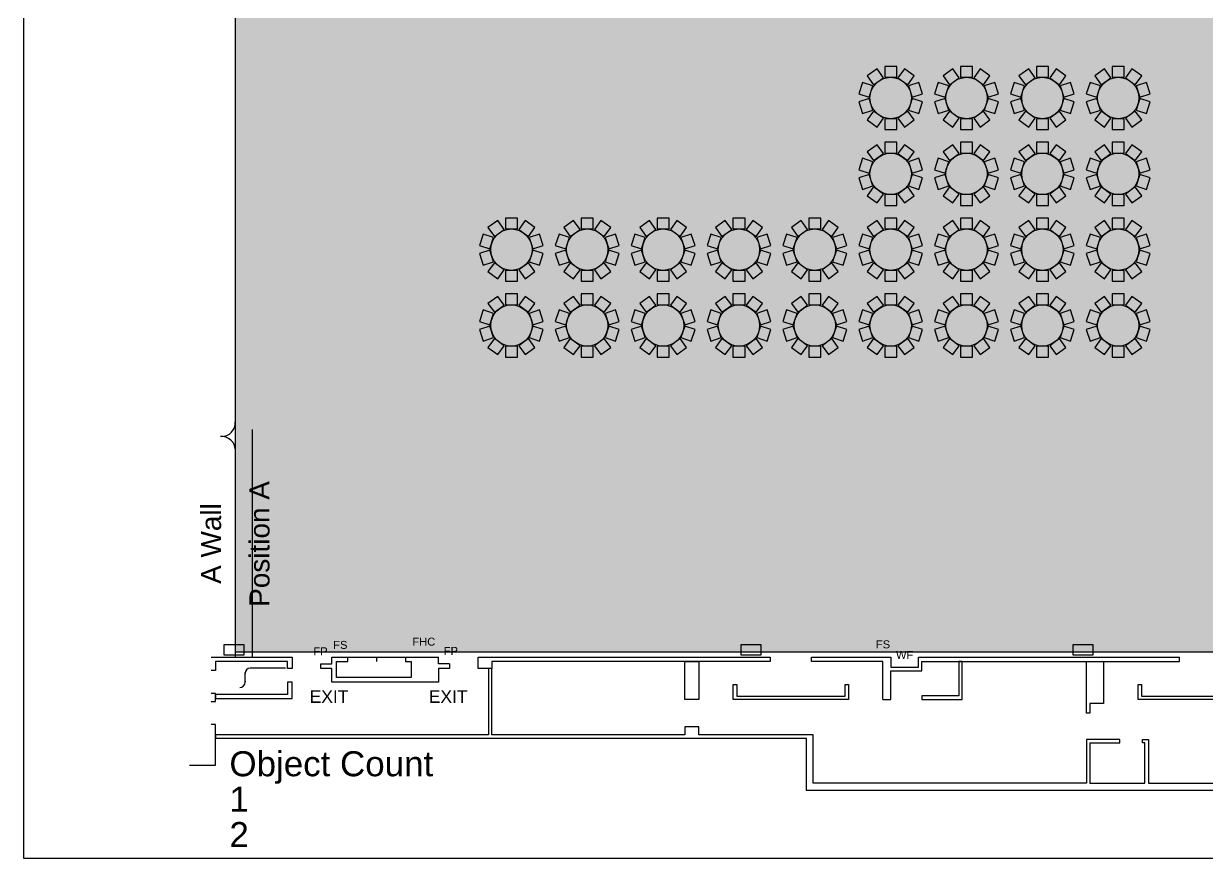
# Model space of a CAD drawing. Header units: feet. Extents: x 280 to 544, y 563 to 815.
# Drawn here: x 279.9 to 451.5, y 562.8 to 683.8 of the extents above; entities that cross this region are included whole.
import ezdxf
from ezdxf.enums import TextEntityAlignment as Align

# ---------------------------------------------------------------- set-up
doc = ezdxf.new("R2010")
doc.units = ezdxf.units.FT
doc.header["$MEASUREMENT"] = 0
for name, color, linetype in [('Background', 7, 'Continuous'), ('Border', 7, 'Continuous'), ('Building', 7, 'Continuous'), ('Layer 1', 7, 'Continuous')]:
    doc.layers.add(name, color=color, linetype=linetype)
doc.styles.add('Arial', font='Arial.ttf')

msp = doc.modelspace()

# ---------------------------------------------------------------- hatches: boundary and pattern name
at = {"layer": 'Background', "lineweight": 0, "true_color": 0xe6e6e6, "transparency": 33554687}
h = msp.add_hatch(color=254, dxfattribs=at)
h.dxf.hatch_style = 1
h.paths.add_polyline_path([(491.79, 760.88), (310.54, 760.88), (310.54, 592.71), (491.79, 592.71)])
at = {"layer": 'Layer 1', "lineweight": 0, "true_color": 0xffe599, "transparency": 33554687}
h = msp.add_hatch(color=41, dxfattribs=at)
edge = h.paths.add_edge_path(flags=0)
edge.add_ellipse((405.58, 673.05), major_axis=(3, 0), ratio=1, start_angle=0.0057, end_angle=360, ccw=False)
edge.add_line((408.58, 673.05), (408.58, 673.05))
h = msp.add_hatch(color=41, dxfattribs=at)
edge = h.paths.add_edge_path(flags=0)
edge.add_ellipse((416.58, 673.05), major_axis=(3, 0), ratio=1, start_angle=0.0057, end_angle=360, ccw=False)
edge.add_line((419.58, 673.05), (419.58, 673.05))
h = msp.add_hatch(color=41, dxfattribs=at)
edge = h.paths.add_edge_path(flags=0)
edge.add_ellipse((427.58, 673.05), major_axis=(3, 0), ratio=1, start_angle=0.0057, end_angle=360, ccw=False)
edge.add_line((430.58, 673.05), (430.58, 673.05))
h = msp.add_hatch(color=41, dxfattribs=at)
edge = h.paths.add_edge_path(flags=0)
edge.add_ellipse((438.58, 673.05), major_axis=(3, 0), ratio=1, start_angle=0.0057, end_angle=360, ccw=False)
edge.add_line((441.58, 673.05), (441.58, 673.05))
h = msp.add_hatch(color=41, dxfattribs=at)
edge = h.paths.add_edge_path(flags=0)
edge.add_ellipse((405.58, 662.05), major_axis=(3, 0), ratio=1, start_angle=0.0057, end_angle=360, ccw=False)
edge.add_line((408.58, 662.05), (408.58, 662.05))
h = msp.add_hatch(color=41, dxfattribs=at)
edge = h.paths.add_edge_path(flags=0)
edge.add_ellipse((416.58, 662.05), major_axis=(3, 0), ratio=1, start_angle=0.0057, end_angle=360, ccw=False)
edge.add_line((419.58, 662.05), (419.58, 662.05))
h = msp.add_hatch(color=41, dxfattribs=at)
edge = h.paths.add_edge_path(flags=0)
edge.add_ellipse((427.58, 662.05), major_axis=(3, 0), ratio=1, start_angle=0.0057, end_angle=360, ccw=False)
edge.add_line((430.58, 662.05), (430.58, 662.05))
h = msp.add_hatch(color=41, dxfattribs=at)
edge = h.paths.add_edge_path(flags=0)
edge.add_ellipse((438.58, 662.05), major_axis=(3, 0), ratio=1, start_angle=0.0057, end_angle=360, ccw=False)
edge.add_line((441.58, 662.05), (441.58, 662.05))
h = msp.add_hatch(color=41, dxfattribs=at)
edge = h.paths.add_edge_path(flags=0)
edge.add_ellipse((350.58, 651.05), major_axis=(3, 0), ratio=1, start_angle=0.0057, end_angle=360, ccw=False)
edge.add_line((353.58, 651.05), (353.58, 651.05))
h = msp.add_hatch(color=41, dxfattribs=at)
edge = h.paths.add_edge_path(flags=0)
edge.add_ellipse((361.58, 651.05), major_axis=(3, 0), ratio=1, start_angle=0.0057, end_angle=360, ccw=False)
edge.add_line((364.58, 651.05), (364.58, 651.05))
h = msp.add_hatch(color=41, dxfattribs=at)
edge = h.paths.add_edge_path(flags=0)
edge.add_ellipse((372.58, 651.05), major_axis=(3, 0), ratio=1, start_angle=0.0057, end_angle=360, ccw=False)
edge.add_line((375.58, 651.05), (375.58, 651.05))
h = msp.add_hatch(color=41, dxfattribs=at)
edge = h.paths.add_edge_path(flags=0)
edge.add_ellipse((383.58, 651.05), major_axis=(3, 0), ratio=1, start_angle=0.0057, end_angle=360, ccw=False)
edge.add_line((386.58, 651.05), (386.58, 651.05))
h = msp.add_hatch(color=41, dxfattribs=at)
edge = h.paths.add_edge_path(flags=0)
edge.add_ellipse((394.58, 651.05), major_axis=(3, 0), ratio=1, start_angle=0.0057, end_angle=360, ccw=False)
edge.add_line((397.58, 651.05), (397.58, 651.05))
h = msp.add_hatch(color=41, dxfattribs=at)
edge = h.paths.add_edge_path(flags=0)
edge.add_ellipse((405.58, 651.05), major_axis=(3, 0), ratio=1, start_angle=0.0057, end_angle=360, ccw=False)
edge.add_line((408.58, 651.05), (408.58, 651.05))
h = msp.add_hatch(color=41, dxfattribs=at)
edge = h.paths.add_edge_path(flags=0)
edge.add_ellipse((416.58, 651.05), major_axis=(3, 0), ratio=1, start_angle=0.0057, end_angle=360, ccw=False)
edge.add_line((419.58, 651.05), (419.58, 651.05))
h = msp.add_hatch(color=41, dxfattribs=at)
edge = h.paths.add_edge_path(flags=0)
edge.add_ellipse((427.58, 651.05), major_axis=(3, 0), ratio=1, start_angle=0.0057, end_angle=360, ccw=False)
edge.add_line((430.58, 651.05), (430.58, 651.05))
h = msp.add_hatch(color=41, dxfattribs=at)
edge = h.paths.add_edge_path(flags=0)
edge.add_ellipse((438.58, 651.05), major_axis=(3, 0), ratio=1, start_angle=0.0057, end_angle=360, ccw=False)
edge.add_line((441.58, 651.05), (441.58, 651.05))
h = msp.add_hatch(color=41, dxfattribs=at)
edge = h.paths.add_edge_path(flags=0)
edge.add_ellipse((350.58, 640.05), major_axis=(3, 0), ratio=1, start_angle=0.0057, end_angle=360, ccw=False)
edge.add_line((353.58, 640.05), (353.58, 640.05))
h = msp.add_hatch(color=41, dxfattribs=at)
edge = h.paths.add_edge_path(flags=0)
edge.add_ellipse((361.58, 640.05), major_axis=(3, 0), ratio=1, start_angle=0.0057, end_angle=360, ccw=False)
edge.add_line((364.58, 640.05), (364.58, 640.05))
h = msp.add_hatch(color=41, dxfattribs=at)
edge = h.paths.add_edge_path(flags=0)
edge.add_ellipse((372.58, 640.05), major_axis=(3, 0), ratio=1, start_angle=0.0057, end_angle=360, ccw=False)
edge.add_line((375.58, 640.05), (375.58, 640.05))
h = msp.add_hatch(color=41, dxfattribs=at)
edge = h.paths.add_edge_path(flags=0)
edge.add_ellipse((383.58, 640.05), major_axis=(3, 0), ratio=1, start_angle=0.0057, end_angle=360, ccw=False)
edge.add_line((386.58, 640.05), (386.58, 640.05))
h = msp.add_hatch(color=41, dxfattribs=at)
edge = h.paths.add_edge_path(flags=0)
edge.add_ellipse((394.58, 640.05), major_axis=(3, 0), ratio=1, start_angle=0.0057, end_angle=360, ccw=False)
edge.add_line((397.58, 640.05), (397.58, 640.05))
h = msp.add_hatch(color=41, dxfattribs=at)
edge = h.paths.add_edge_path(flags=0)
edge.add_ellipse((405.58, 640.05), major_axis=(3, 0), ratio=1, start_angle=0.0057, end_angle=360, ccw=False)
edge.add_line((408.58, 640.05), (408.58, 640.05))
h = msp.add_hatch(color=41, dxfattribs=at)
edge = h.paths.add_edge_path(flags=0)
edge.add_ellipse((416.58, 640.05), major_axis=(3, 0), ratio=1, start_angle=0.0057, end_angle=360, ccw=False)
edge.add_line((419.58, 640.05), (419.58, 640.05))
h = msp.add_hatch(color=41, dxfattribs=at)
edge = h.paths.add_edge_path(flags=0)
edge.add_ellipse((427.58, 640.05), major_axis=(3, 0), ratio=1, start_angle=0.0057, end_angle=360, ccw=False)
edge.add_line((430.58, 640.05), (430.58, 640.05))
h = msp.add_hatch(color=41, dxfattribs=at)
edge = h.paths.add_edge_path(flags=0)
edge.add_ellipse((438.58, 640.05), major_axis=(3, 0), ratio=1, start_angle=0.0057, end_angle=360, ccw=False)
edge.add_line((441.58, 640.05), (441.58, 640.05))

# ---------------------------------------------------------------- linework, layer by layer
at = {"layer": 'Background', "color": 254, "lineweight": 0, "true_color": 0xe6e6e6, "transparency": 33554687}
msp.add_lwpolyline([(491.79, 760.88), (310.54, 760.88), (310.54, 592.71), (491.79, 592.71)], close=True, dxfattribs=at)
at = {"layer": 'Background', "color": 254, "lineweight": 25, "true_color": 0xe6e6e6}
msp.add_lwpolyline([(491.79, 760.88), (310.54, 760.88), (310.54, 592.71), (491.79, 592.71)], close=True, dxfattribs=at)
at = {"layer": 'Border', "color": 18, "lineweight": 25, "true_color": 0x000000}
msp.add_lwpolyline([(279.85, 562.76), (543.85, 562.76), (543.85, 814.76), (279.85, 814.76)], close=True, dxfattribs=at)
at = {"layer": 'Building', "color": 18, "lineweight": 25, "true_color": 0x000000}
for points in [[(310.54, 760.88), (310.54, 591.97)], [(313.01, 624.96), (313.01, 591.96)], [(307.02, 591.96), (318.77, 591.96), (318.77, 590.29), (318.11, 590.29), (318.11, 591.3), (307.69, 591.3), (307.69, 590.01), (307.02, 590.01)], [(345.75, 591.96), (388.11, 591.96), (388.11, 591.3), (347.75, 591.3), (347.75, 590.3), (347.25, 590.3), (347.25, 580.67), (307.69, 580.67), (307.69, 580.17), (393.34, 580.17), (393.34, 572.64), (505.45, 572.64), (505.45, 582.4), (504.29, 582.4), (504.29, 582.06), (499.61, 582.06), (499.61, 581.56)], [(341.59, 590.96), (341.59, 590.3), (340, 590.3), (340, 588.32), (324.53, 588.32), (324.53, 590.3), (322.94, 590.3), (322.94, 590.96), (324.53, 590.96), (324.53, 591.96), (326.86, 591.96)], [(331.03, 591.96), (331.03, 591.3)], [(335.2, 591.96), (340, 591.96)], [(340, 590.96), (340, 591.96)], [(341.59, 590.96), (340, 590.96)], [(434.46, 579.5), (438.79, 579.5), (438.79, 580), (433.96, 580), (433.96, 573.64), (394.34, 573.64), (394.34, 580.67), (377.75, 580.67), (377.75, 581.82), (375.75, 581.82), (375.75, 580.67), (347.75, 580.67), (347.75, 590.3), (345.75, 590.3), (345.75, 591.96)], [(404.46, 585.82), (404.46, 591.3), (394.11, 591.3), (394.11, 591.96), (405.61, 591.96), (405.61, 590.48), (409.61, 590.48), (409.61, 591.96), (415.96, 591.96), (433.96, 591.96), (447.46, 591.96)], [(404.46, 585.82), (405.61, 585.82), (405.61, 589.98), (410.11, 589.98), (410.11, 591.3), (447.46, 591.3), (447.46, 591.96)], [(434.46, 579.5), (434.46, 573.64), (442.46, 573.64), (442.46, 579.5), (442.12, 579.5), (442.12, 580), (442.96, 580), (442.96, 573.64), (464.46, 573.64), (464.46, 579.95), (466.46, 579.95), (466.46, 573.64), (494.46, 573.64), (494.46, 591.3), (492.12, 591.3), (492.12, 591.96), (494.96, 591.96), (494.96, 590.38), (496.42, 590.38)], [(311.97, 588.3), (311.97, 589.7)], [(317.8, 590.35), (312.7, 590.35)], [(311.97, 588.47), (311.97, 588.34)], [(307.02, 585.52), (307.69, 585.52), (307.69, 586.68), (307.02, 586.68)], [(303.91, 576.28), (307.69, 576.28), (307.69, 582.18), (307.02, 582.18)]]:
    msp.add_lwpolyline(points, dxfattribs=at)
for points in [[(311.81, 592.29), (311.81, 593.72), (308.88, 593.72), (308.88, 592.29)], [(386.78, 592.29), (386.78, 593.72), (383.84, 593.72), (383.84, 592.29)], [(434.94, 592.29), (434.94, 593.72), (432, 593.72), (432, 592.29)], [(326.86, 591.3), (326.86, 591.96), (335.2, 591.96), (335.2, 591.3), (336.06, 591.3), (336.06, 588.98), (325.2, 588.98), (325.2, 591.3)], [(377.75, 591.3), (377.75, 585.8), (375.75, 585.8), (375.75, 591.3)], [(415.96, 585.82), (415.96, 591.3), (415.46, 591.3), (415.46, 586.32), (410.12, 586.32), (410.12, 585.82), (415.46, 585.82)], [(433.96, 583.83), (433.96, 591.3), (436.46, 591.3), (436.46, 585.21), (434.46, 585.21), (434.46, 583.83)], [(318.77, 588.32), (318.11, 588.32), (318.11, 586.51), (307.69, 586.51), (307.69, 585.96), (318.77, 585.96), (318.77, 588.32)], [(399.46, 585.8), (382.75, 585.8), (382.75, 587.96), (383.25, 587.96), (383.25, 586.3), (398.96, 586.3), (398.96, 587.96), (399.46, 587.96)], [(441.96, 586.3), (458.96, 586.3), (458.96, 587.96), (459.46, 587.96), (459.46, 585.8), (441.46, 585.8), (441.46, 587.96), (441.96, 587.96)]]:
    msp.add_lwpolyline(points, close=True, dxfattribs=at)
for centre, radius, start, end in [((308.54, 625.94), 2, -90, 3.37), ((308.55, 621.94), 2, 1.471, 94.841), ((312.71, 589.59), 0.75, 90, 180), ((311.22, 588.3), 0.75, -90, 0)]:
    msp.add_arc(centre, radius, start, end, dxfattribs=at)
at = {"layer": 'Layer 1', "color": 18, "lineweight": 25, "true_color": 0x000000}
for points in [[(402.18, 676.25), (403.11, 674.97), (404.53, 675.99), (403.6, 677.28)], [(404.71, 677.64), (404.71, 676.05), (406.46, 676.05), (406.46, 677.64)], [(407.57, 677.28), (406.64, 675.99), (408.05, 674.97), (408.98, 676.25)], [(413.18, 676.25), (414.11, 674.97), (415.53, 675.99), (414.6, 677.28)], [(415.71, 677.64), (415.71, 676.05), (417.46, 676.05), (417.46, 677.64)], [(418.57, 677.28), (417.64, 675.99), (419.05, 674.97), (419.98, 676.25)], [(424.18, 676.25), (425.11, 674.97), (426.53, 675.99), (425.6, 677.28)], [(426.71, 677.64), (426.71, 676.05), (428.46, 676.05), (428.46, 677.64)], [(429.57, 677.28), (428.64, 675.99), (430.05, 674.97), (430.98, 676.25)], [(435.18, 676.25), (436.11, 674.97), (437.53, 675.99), (436.6, 677.28)], [(437.71, 677.64), (437.71, 676.05), (439.46, 676.05), (439.46, 677.64)], [(440.57, 677.28), (439.64, 675.99), (441.05, 674.97), (441.98, 676.25)], [(400.95, 673.64), (402.46, 673.15), (403, 674.81), (401.49, 675.3)], [(409.67, 675.3), (408.16, 674.81), (408.71, 673.15), (410.21, 673.64)], [(411.95, 673.64), (413.46, 673.15), (414, 674.81), (412.49, 675.3)], [(420.67, 675.3), (419.16, 674.81), (419.71, 673.15), (421.21, 673.64)], [(422.95, 673.64), (424.46, 673.15), (425, 674.81), (423.49, 675.3)], [(431.67, 675.3), (430.16, 674.81), (430.71, 673.15), (432.21, 673.64)], [(433.95, 673.64), (435.46, 673.15), (436, 674.81), (434.49, 675.3)], [(442.67, 675.3), (441.16, 674.81), (441.71, 673.15), (443.21, 673.64)], [(401.49, 670.8), (403, 671.29), (402.46, 672.96), (400.95, 672.47)], [(410.21, 672.47), (408.71, 672.96), (408.16, 671.29), (409.67, 670.8)], [(412.49, 670.8), (414, 671.29), (413.46, 672.96), (411.95, 672.47)], [(421.21, 672.47), (419.71, 672.96), (419.16, 671.29), (420.67, 670.8)], [(423.49, 670.8), (425, 671.29), (424.46, 672.96), (422.95, 672.47)], [(432.21, 672.47), (430.71, 672.96), (430.16, 671.29), (431.67, 670.8)], [(434.49, 670.8), (436, 671.29), (435.46, 672.96), (433.95, 672.47)], [(443.21, 672.47), (441.71, 672.96), (441.16, 671.29), (442.67, 670.8)], [(403.6, 668.83), (404.53, 670.11), (403.11, 671.14), (402.18, 669.86)], [(408.98, 669.86), (408.05, 671.14), (406.64, 670.11), (407.57, 668.83)], [(414.6, 668.83), (415.53, 670.11), (414.11, 671.14), (413.18, 669.86)], [(419.98, 669.86), (419.05, 671.14), (417.64, 670.11), (418.57, 668.83)], [(425.6, 668.83), (426.53, 670.11), (425.11, 671.14), (424.18, 669.86)], [(430.98, 669.86), (430.05, 671.14), (428.64, 670.11), (429.57, 668.83)], [(436.6, 668.83), (437.53, 670.11), (436.11, 671.14), (435.18, 669.86)], [(441.98, 669.86), (441.05, 671.14), (439.64, 670.11), (440.57, 668.83)], [(406.46, 668.47), (406.46, 670.05), (404.71, 670.05), (404.71, 668.47)], [(417.46, 668.47), (417.46, 670.05), (415.71, 670.05), (415.71, 668.47)], [(428.46, 668.47), (428.46, 670.05), (426.71, 670.05), (426.71, 668.47)], [(439.46, 668.47), (439.46, 670.05), (437.71, 670.05), (437.71, 668.47)], [(402.18, 665.25), (403.11, 663.97), (404.53, 664.99), (403.6, 666.28)], [(404.71, 666.64), (404.71, 665.05), (406.46, 665.05), (406.46, 666.64)], [(407.57, 666.28), (406.64, 664.99), (408.05, 663.97), (408.98, 665.25)], [(413.18, 665.25), (414.11, 663.97), (415.53, 664.99), (414.6, 666.28)], [(415.71, 666.64), (415.71, 665.05), (417.46, 665.05), (417.46, 666.64)], [(418.57, 666.28), (417.64, 664.99), (419.05, 663.97), (419.98, 665.25)], [(424.18, 665.25), (425.11, 663.97), (426.53, 664.99), (425.6, 666.28)], [(426.71, 666.64), (426.71, 665.05), (428.46, 665.05), (428.46, 666.64)], [(429.57, 666.28), (428.64, 664.99), (430.05, 663.97), (430.98, 665.25)], [(435.18, 665.25), (436.11, 663.97), (437.53, 664.99), (436.6, 666.28)], [(437.71, 666.64), (437.71, 665.05), (439.46, 665.05), (439.46, 666.64)], [(440.57, 666.28), (439.64, 664.99), (441.05, 663.97), (441.98, 665.25)], [(400.95, 662.64), (402.46, 662.15), (403, 663.81), (401.49, 664.3)], [(409.67, 664.3), (408.16, 663.81), (408.71, 662.15), (410.21, 662.64)], [(411.95, 662.64), (413.46, 662.15), (414, 663.81), (412.49, 664.3)], [(420.67, 664.3), (419.16, 663.81), (419.71, 662.15), (421.21, 662.64)], [(422.95, 662.64), (424.46, 662.15), (425, 663.81), (423.49, 664.3)], [(431.67, 664.3), (430.16, 663.81), (430.71, 662.15), (432.21, 662.64)], [(433.95, 662.64), (435.46, 662.15), (436, 663.81), (434.49, 664.3)], [(442.67, 664.3), (441.16, 663.81), (441.71, 662.15), (443.21, 662.64)], [(401.49, 659.8), (403, 660.29), (402.46, 661.96), (400.95, 661.47)], [(410.21, 661.47), (408.71, 661.96), (408.16, 660.29), (409.67, 659.8)], [(412.49, 659.8), (414, 660.29), (413.46, 661.96), (411.95, 661.47)], [(421.21, 661.47), (419.71, 661.96), (419.16, 660.29), (420.67, 659.8)], [(423.49, 659.8), (425, 660.29), (424.46, 661.96), (422.95, 661.47)], [(432.21, 661.47), (430.71, 661.96), (430.16, 660.29), (431.67, 659.8)], [(434.49, 659.8), (436, 660.29), (435.46, 661.96), (433.95, 661.47)], [(443.21, 661.47), (441.71, 661.96), (441.16, 660.29), (442.67, 659.8)], [(403.6, 657.83), (404.53, 659.11), (403.11, 660.14), (402.18, 658.86)], [(408.98, 658.86), (408.05, 660.14), (406.64, 659.11), (407.57, 657.83)], [(414.6, 657.83), (415.53, 659.11), (414.11, 660.14), (413.18, 658.86)], [(419.98, 658.86), (419.05, 660.14), (417.64, 659.11), (418.57, 657.83)], [(425.6, 657.83), (426.53, 659.11), (425.11, 660.14), (424.18, 658.86)], [(430.98, 658.86), (430.05, 660.14), (428.64, 659.11), (429.57, 657.83)], [(436.6, 657.83), (437.53, 659.11), (436.11, 660.14), (435.18, 658.86)], [(441.98, 658.86), (441.05, 660.14), (439.64, 659.11), (440.57, 657.83)], [(406.46, 657.47), (406.46, 659.05), (404.71, 659.05), (404.71, 657.47)], [(417.46, 657.47), (417.46, 659.05), (415.71, 659.05), (415.71, 657.47)], [(428.46, 657.47), (428.46, 659.05), (426.71, 659.05), (426.71, 657.47)], [(439.46, 657.47), (439.46, 659.05), (437.71, 659.05), (437.71, 657.47)], [(347.18, 654.25), (348.11, 652.97), (349.53, 653.99), (348.6, 655.28)], [(349.71, 655.64), (349.71, 654.05), (351.46, 654.05), (351.46, 655.64)], [(352.57, 655.28), (351.64, 653.99), (353.05, 652.97), (353.98, 654.25)], [(358.18, 654.25), (359.11, 652.97), (360.53, 653.99), (359.6, 655.28)], [(360.71, 655.64), (360.71, 654.05), (362.46, 654.05), (362.46, 655.64)], [(363.57, 655.28), (362.64, 653.99), (364.05, 652.97), (364.98, 654.25)], [(369.18, 654.25), (370.11, 652.97), (371.53, 653.99), (370.6, 655.28)], [(371.71, 655.64), (371.71, 654.05), (373.46, 654.05), (373.46, 655.64)], [(374.57, 655.28), (373.64, 653.99), (375.05, 652.97), (375.98, 654.25)], [(380.18, 654.25), (381.11, 652.97), (382.53, 653.99), (381.6, 655.28)], [(382.71, 655.64), (382.71, 654.05), (384.46, 654.05), (384.46, 655.64)], [(385.57, 655.28), (384.64, 653.99), (386.05, 652.97), (386.98, 654.25)], [(391.18, 654.25), (392.11, 652.97), (393.53, 653.99), (392.6, 655.28)], [(393.71, 655.64), (393.71, 654.05), (395.46, 654.05), (395.46, 655.64)], [(396.57, 655.28), (395.64, 653.99), (397.05, 652.97), (397.98, 654.25)], [(402.18, 654.25), (403.11, 652.97), (404.53, 653.99), (403.6, 655.28)], [(404.71, 655.64), (404.71, 654.05), (406.46, 654.05), (406.46, 655.64)], [(407.57, 655.28), (406.64, 653.99), (408.05, 652.97), (408.98, 654.25)], [(413.18, 654.25), (414.11, 652.97), (415.53, 653.99), (414.6, 655.28)], [(415.71, 655.64), (415.71, 654.05), (417.46, 654.05), (417.46, 655.64)], [(418.57, 655.28), (417.64, 653.99), (419.05, 652.97), (419.98, 654.25)], [(424.18, 654.25), (425.11, 652.97), (426.53, 653.99), (425.6, 655.28)], [(426.71, 655.64), (426.71, 654.05), (428.46, 654.05), (428.46, 655.64)], [(429.57, 655.28), (428.64, 653.99), (430.05, 652.97), (430.98, 654.25)], [(435.18, 654.25), (436.11, 652.97), (437.53, 653.99), (436.6, 655.28)], [(437.71, 655.64), (437.71, 654.05), (439.46, 654.05), (439.46, 655.64)], [(440.57, 655.28), (439.64, 653.99), (441.05, 652.97), (441.98, 654.25)], [(345.95, 651.64), (347.46, 651.15), (348, 652.81), (346.49, 653.3)], [(354.67, 653.3), (353.16, 652.81), (353.71, 651.15), (355.21, 651.64)], [(356.95, 651.64), (358.46, 651.15), (359, 652.81), (357.49, 653.3)], [(365.67, 653.3), (364.16, 652.81), (364.71, 651.15), (366.21, 651.64)], [(367.95, 651.64), (369.46, 651.15), (370, 652.81), (368.49, 653.3)], [(376.67, 653.3), (375.16, 652.81), (375.71, 651.15), (377.21, 651.64)], [(378.95, 651.64), (380.46, 651.15), (381, 652.81), (379.49, 653.3)], [(387.67, 653.3), (386.16, 652.81), (386.71, 651.15), (388.21, 651.64)], [(389.95, 651.64), (391.46, 651.15), (392, 652.81), (390.49, 653.3)], [(398.67, 653.3), (397.16, 652.81), (397.71, 651.15), (399.21, 651.64)], [(400.95, 651.64), (402.46, 651.15), (403, 652.81), (401.49, 653.3)], [(409.67, 653.3), (408.16, 652.81), (408.71, 651.15), (410.21, 651.64)], [(411.95, 651.64), (413.46, 651.15), (414, 652.81), (412.49, 653.3)], [(420.67, 653.3), (419.16, 652.81), (419.71, 651.15), (421.21, 651.64)], [(422.95, 651.64), (424.46, 651.15), (425, 652.81), (423.49, 653.3)], [(431.67, 653.3), (430.16, 652.81), (430.71, 651.15), (432.21, 651.64)], [(433.95, 651.64), (435.46, 651.15), (436, 652.81), (434.49, 653.3)], [(442.67, 653.3), (441.16, 652.81), (441.71, 651.15), (443.21, 651.64)], [(346.49, 648.8), (348, 649.29), (347.46, 650.96), (345.95, 650.47)], [(355.21, 650.47), (353.71, 650.96), (353.16, 649.29), (354.67, 648.8)], [(357.49, 648.8), (359, 649.29), (358.46, 650.96), (356.95, 650.47)], [(366.21, 650.47), (364.71, 650.96), (364.16, 649.29), (365.67, 648.8)], [(368.49, 648.8), (370, 649.29), (369.46, 650.96), (367.95, 650.47)], [(377.21, 650.47), (375.71, 650.96), (375.16, 649.29), (376.67, 648.8)], [(379.49, 648.8), (381, 649.29), (380.46, 650.96), (378.95, 650.47)], [(388.21, 650.47), (386.71, 650.96), (386.16, 649.29), (387.67, 648.8)], [(390.49, 648.8), (392, 649.29), (391.46, 650.96), (389.95, 650.47)], [(399.21, 650.47), (397.71, 650.96), (397.16, 649.29), (398.67, 648.8)], [(401.49, 648.8), (403, 649.29), (402.46, 650.96), (400.95, 650.47)], [(410.21, 650.47), (408.71, 650.96), (408.16, 649.29), (409.67, 648.8)], [(412.49, 648.8), (414, 649.29), (413.46, 650.96), (411.95, 650.47)], [(421.21, 650.47), (419.71, 650.96), (419.16, 649.29), (420.67, 648.8)], [(423.49, 648.8), (425, 649.29), (424.46, 650.96), (422.95, 650.47)], [(432.21, 650.47), (430.71, 650.96), (430.16, 649.29), (431.67, 648.8)], [(434.49, 648.8), (436, 649.29), (435.46, 650.96), (433.95, 650.47)], [(443.21, 650.47), (441.71, 650.96), (441.16, 649.29), (442.67, 648.8)], [(348.6, 646.83), (349.53, 648.11), (348.11, 649.14), (347.18, 647.86)], [(353.98, 647.86), (353.05, 649.14), (351.64, 648.11), (352.57, 646.83)], [(359.6, 646.83), (360.53, 648.11), (359.11, 649.14), (358.18, 647.86)], [(364.98, 647.86), (364.05, 649.14), (362.64, 648.11), (363.57, 646.83)], [(370.6, 646.83), (371.53, 648.11), (370.11, 649.14), (369.18, 647.86)], [(375.98, 647.86), (375.05, 649.14), (373.64, 648.11), (374.57, 646.83)], [(381.6, 646.83), (382.53, 648.11), (381.11, 649.14), (380.18, 647.86)], [(386.98, 647.86), (386.05, 649.14), (384.64, 648.11), (385.57, 646.83)], [(392.6, 646.83), (393.53, 648.11), (392.11, 649.14), (391.18, 647.86)], [(397.98, 647.86), (397.05, 649.14), (395.64, 648.11), (396.57, 646.83)], [(403.6, 646.83), (404.53, 648.11), (403.11, 649.14), (402.18, 647.86)], [(408.98, 647.86), (408.05, 649.14), (406.64, 648.11), (407.57, 646.83)], [(414.6, 646.83), (415.53, 648.11), (414.11, 649.14), (413.18, 647.86)], [(419.98, 647.86), (419.05, 649.14), (417.64, 648.11), (418.57, 646.83)], [(425.6, 646.83), (426.53, 648.11), (425.11, 649.14), (424.18, 647.86)], [(430.98, 647.86), (430.05, 649.14), (428.64, 648.11), (429.57, 646.83)], [(436.6, 646.83), (437.53, 648.11), (436.11, 649.14), (435.18, 647.86)], [(441.98, 647.86), (441.05, 649.14), (439.64, 648.11), (440.57, 646.83)], [(351.46, 646.47), (351.46, 648.05), (349.71, 648.05), (349.71, 646.47)], [(362.46, 646.47), (362.46, 648.05), (360.71, 648.05), (360.71, 646.47)], [(373.46, 646.47), (373.46, 648.05), (371.71, 648.05), (371.71, 646.47)], [(384.46, 646.47), (384.46, 648.05), (382.71, 648.05), (382.71, 646.47)], [(395.46, 646.47), (395.46, 648.05), (393.71, 648.05), (393.71, 646.47)], [(406.46, 646.47), (406.46, 648.05), (404.71, 648.05), (404.71, 646.47)], [(417.46, 646.47), (417.46, 648.05), (415.71, 648.05), (415.71, 646.47)], [(428.46, 646.47), (428.46, 648.05), (426.71, 648.05), (426.71, 646.47)], [(439.46, 646.47), (439.46, 648.05), (437.71, 648.05), (437.71, 646.47)], [(347.18, 643.25), (348.11, 641.97), (349.53, 642.99), (348.6, 644.28)], [(349.71, 644.64), (349.71, 643.05), (351.46, 643.05), (351.46, 644.64)], [(352.57, 644.28), (351.64, 642.99), (353.05, 641.97), (353.98, 643.25)], [(358.18, 643.25), (359.11, 641.97), (360.53, 642.99), (359.6, 644.28)], [(360.71, 644.64), (360.71, 643.05), (362.46, 643.05), (362.46, 644.64)], [(363.57, 644.28), (362.64, 642.99), (364.05, 641.97), (364.98, 643.25)], [(369.18, 643.25), (370.11, 641.97), (371.53, 642.99), (370.6, 644.28)], [(371.71, 644.64), (371.71, 643.05), (373.46, 643.05), (373.46, 644.64)], [(374.57, 644.28), (373.64, 642.99), (375.05, 641.97), (375.98, 643.25)], [(380.18, 643.25), (381.11, 641.97), (382.53, 642.99), (381.6, 644.28)], [(382.71, 644.64), (382.71, 643.05), (384.46, 643.05), (384.46, 644.64)], [(385.57, 644.28), (384.64, 642.99), (386.05, 641.97), (386.98, 643.25)], [(391.18, 643.25), (392.11, 641.97), (393.53, 642.99), (392.6, 644.28)], [(393.71, 644.64), (393.71, 643.05), (395.46, 643.05), (395.46, 644.64)], [(396.57, 644.28), (395.64, 642.99), (397.05, 641.97), (397.98, 643.25)], [(402.18, 643.25), (403.11, 641.97), (404.53, 642.99), (403.6, 644.28)], [(404.71, 644.64), (404.71, 643.05), (406.46, 643.05), (406.46, 644.64)], [(407.57, 644.28), (406.64, 642.99), (408.05, 641.97), (408.98, 643.25)], [(413.18, 643.25), (414.11, 641.97), (415.53, 642.99), (414.6, 644.28)], [(415.71, 644.64), (415.71, 643.05), (417.46, 643.05), (417.46, 644.64)], [(418.57, 644.28), (417.64, 642.99), (419.05, 641.97), (419.98, 643.25)], [(424.18, 643.25), (425.11, 641.97), (426.53, 642.99), (425.6, 644.28)], [(426.71, 644.64), (426.71, 643.05), (428.46, 643.05), (428.46, 644.64)], [(429.57, 644.28), (428.64, 642.99), (430.05, 641.97), (430.98, 643.25)], [(435.18, 643.25), (436.11, 641.97), (437.53, 642.99), (436.6, 644.28)], [(437.71, 644.64), (437.71, 643.05), (439.46, 643.05), (439.46, 644.64)], [(440.57, 644.28), (439.64, 642.99), (441.05, 641.97), (441.98, 643.25)], [(345.95, 640.64), (347.46, 640.15), (348, 641.81), (346.49, 642.3)], [(354.67, 642.3), (353.16, 641.81), (353.71, 640.15), (355.21, 640.64)], [(356.95, 640.64), (358.46, 640.15), (359, 641.81), (357.49, 642.3)], [(365.67, 642.3), (364.16, 641.81), (364.71, 640.15), (366.21, 640.64)], [(367.95, 640.64), (369.46, 640.15), (370, 641.81), (368.49, 642.3)], [(376.67, 642.3), (375.16, 641.81), (375.71, 640.15), (377.21, 640.64)], [(378.95, 640.64), (380.46, 640.15), (381, 641.81), (379.49, 642.3)], [(387.67, 642.3), (386.16, 641.81), (386.71, 640.15), (388.21, 640.64)], [(389.95, 640.64), (391.46, 640.15), (392, 641.81), (390.49, 642.3)], [(398.67, 642.3), (397.16, 641.81), (397.71, 640.15), (399.21, 640.64)], [(400.95, 640.64), (402.46, 640.15), (403, 641.81), (401.49, 642.3)], [(409.67, 642.3), (408.16, 641.81), (408.71, 640.15), (410.21, 640.64)], [(411.95, 640.64), (413.46, 640.15), (414, 641.81), (412.49, 642.3)], [(420.67, 642.3), (419.16, 641.81), (419.71, 640.15), (421.21, 640.64)], [(422.95, 640.64), (424.46, 640.15), (425, 641.81), (423.49, 642.3)], [(431.67, 642.3), (430.16, 641.81), (430.71, 640.15), (432.21, 640.64)], [(433.95, 640.64), (435.46, 640.15), (436, 641.81), (434.49, 642.3)], [(442.67, 642.3), (441.16, 641.81), (441.71, 640.15), (443.21, 640.64)], [(346.49, 637.8), (348, 638.29), (347.46, 639.96), (345.95, 639.47)], [(355.21, 639.47), (353.71, 639.96), (353.16, 638.29), (354.67, 637.8)], [(357.49, 637.8), (359, 638.29), (358.46, 639.96), (356.95, 639.47)], [(366.21, 639.47), (364.71, 639.96), (364.16, 638.29), (365.67, 637.8)], [(368.49, 637.8), (370, 638.29), (369.46, 639.96), (367.95, 639.47)], [(377.21, 639.47), (375.71, 639.96), (375.16, 638.29), (376.67, 637.8)], [(379.49, 637.8), (381, 638.29), (380.46, 639.96), (378.95, 639.47)], [(388.21, 639.47), (386.71, 639.96), (386.16, 638.29), (387.67, 637.8)], [(390.49, 637.8), (392, 638.29), (391.46, 639.96), (389.95, 639.47)], [(399.21, 639.47), (397.71, 639.96), (397.16, 638.29), (398.67, 637.8)], [(401.49, 637.8), (403, 638.29), (402.46, 639.96), (400.95, 639.47)], [(410.21, 639.47), (408.71, 639.96), (408.16, 638.29), (409.67, 637.8)], [(412.49, 637.8), (414, 638.29), (413.46, 639.96), (411.95, 639.47)], [(421.21, 639.47), (419.71, 639.96), (419.16, 638.29), (420.67, 637.8)], [(423.49, 637.8), (425, 638.29), (424.46, 639.96), (422.95, 639.47)], [(432.21, 639.47), (430.71, 639.96), (430.16, 638.29), (431.67, 637.8)], [(434.49, 637.8), (436, 638.29), (435.46, 639.96), (433.95, 639.47)], [(443.21, 639.47), (441.71, 639.96), (441.16, 638.29), (442.67, 637.8)], [(348.6, 635.83), (349.53, 637.11), (348.11, 638.14), (347.18, 636.86)], [(351.46, 635.47), (351.46, 637.05), (349.71, 637.05), (349.71, 635.47)], [(353.98, 636.86), (353.05, 638.14), (351.64, 637.11), (352.57, 635.83)], [(359.6, 635.83), (360.53, 637.11), (359.11, 638.14), (358.18, 636.86)], [(362.46, 635.47), (362.46, 637.05), (360.71, 637.05), (360.71, 635.47)], [(364.98, 636.86), (364.05, 638.14), (362.64, 637.11), (363.57, 635.83)], [(370.6, 635.83), (371.53, 637.11), (370.11, 638.14), (369.18, 636.86)], [(373.46, 635.47), (373.46, 637.05), (371.71, 637.05), (371.71, 635.47)], [(375.98, 636.86), (375.05, 638.14), (373.64, 637.11), (374.57, 635.83)], [(381.6, 635.83), (382.53, 637.11), (381.11, 638.14), (380.18, 636.86)], [(384.46, 635.47), (384.46, 637.05), (382.71, 637.05), (382.71, 635.47)], [(386.98, 636.86), (386.05, 638.14), (384.64, 637.11), (385.57, 635.83)], [(392.6, 635.83), (393.53, 637.11), (392.11, 638.14), (391.18, 636.86)], [(395.46, 635.47), (395.46, 637.05), (393.71, 637.05), (393.71, 635.47)], [(397.98, 636.86), (397.05, 638.14), (395.64, 637.11), (396.57, 635.83)], [(403.6, 635.83), (404.53, 637.11), (403.11, 638.14), (402.18, 636.86)], [(406.46, 635.47), (406.46, 637.05), (404.71, 637.05), (404.71, 635.47)], [(408.98, 636.86), (408.05, 638.14), (406.64, 637.11), (407.57, 635.83)], [(414.6, 635.83), (415.53, 637.11), (414.11, 638.14), (413.18, 636.86)], [(417.46, 635.47), (417.46, 637.05), (415.71, 637.05), (415.71, 635.47)], [(419.98, 636.86), (419.05, 638.14), (417.64, 637.11), (418.57, 635.83)], [(425.6, 635.83), (426.53, 637.11), (425.11, 638.14), (424.18, 636.86)], [(428.46, 635.47), (428.46, 637.05), (426.71, 637.05), (426.71, 635.47)], [(430.98, 636.86), (430.05, 638.14), (428.64, 637.11), (429.57, 635.83)], [(436.6, 635.83), (437.53, 637.11), (436.11, 638.14), (435.18, 636.86)], [(439.46, 635.47), (439.46, 637.05), (437.71, 637.05), (437.71, 635.47)], [(441.98, 636.86), (441.05, 638.14), (439.64, 637.11), (440.57, 635.83)]]:
    msp.add_lwpolyline(points, close=True, dxfattribs=at)
for centre in [(405.58, 673.05), (416.58, 673.05), (427.58, 673.05), (438.58, 673.05), (405.58, 662.05), (416.58, 662.05), (427.58, 662.05), (438.58, 662.05), (350.58, 651.05), (361.58, 651.05), (372.58, 651.05), (383.58, 651.05), (394.58, 651.05), (405.58, 651.05), (416.58, 651.05), (427.58, 651.05), (438.58, 651.05), (350.58, 640.05), (361.58, 640.05), (372.58, 640.05), (383.58, 640.05), (394.58, 640.05), (405.58, 640.05), (416.58, 640.05), (427.58, 640.05), (438.58, 640.05)]:
    msp.add_circle(centre, 3, dxfattribs=at)

# ---------------------------------------------------------------- texts
at = {"layer": 'Building', "color": 18, "true_color": 0x000000, "style": 'Arial'}
for s, p in [('Position A', (312.6, 599.24)), ('A Wall', (305.58, 602.57))]:
    msp.add_text(s, height=2.9, rotation=90, dxfattribs=at).set_placement(p, align=Align.TOP_LEFT)
for s, height, p in [('FS', 1.16, (324.73, 594.3)), ('FHC', 1.16, (336.21, 594.77)), ('FS', 1.16, (403.43, 594.38)), ('FP', 1.16, (321.86, 593.37)), ('FP', 1.16, (340.77, 593.42)), ('WF', 1.16, (406.35, 592.84)), ('EXIT', 1.812, (321.32, 587.12)), ('EXIT', 1.812, (338.6, 587.12))]:
    msp.add_text(s, height=height, dxfattribs=at).set_placement(p, align=Align.TOP_LEFT)
at = {"layer": 'Layer 1', "color": 18, "true_color": 0x000000, "insert": (309.69, 578.29), "char_height": 3.625, "width": 54, "attachment_point": 1, "line_spacing_factor": 0.85, "style": 'Arial'}
msp.add_mtext('Object Count^J1^J2', dxfattribs=at)

doc.saveas('drawing.dxf')
